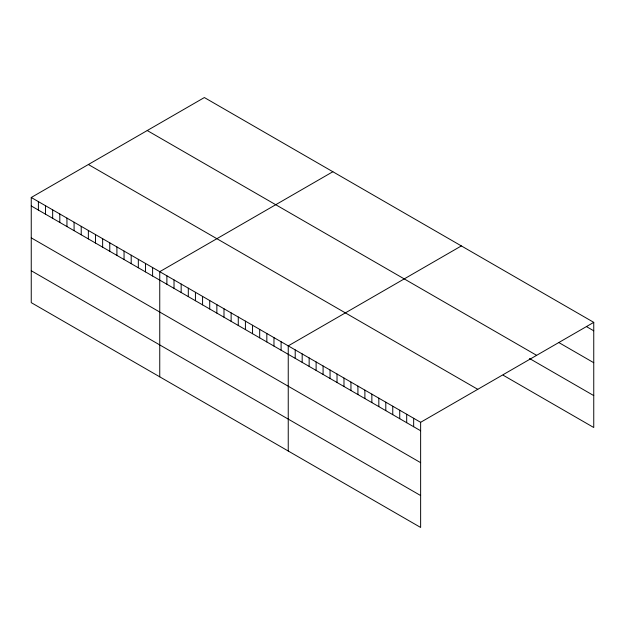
<?xml version="1.0" encoding="UTF-8"?>
<svg xmlns="http://www.w3.org/2000/svg" width="625" height="625" viewBox="0 0 625 625"><rect width="100%" height="100%" fill="white"/><g stroke="black" fill="none" stroke-linecap="round" stroke-linejoin="round"><path stroke-width="0.94" d="M31.25 197.492L420.633 422.305L420.633 527.453L31.25 302.641L31.25 197.492L204.367 97.547L593.75 322.359L593.75 427.508L503.164 375.211M332.859 171.734L159.75 271.68L159.75 376.828M461.359 245.922L288.242 345.867L288.242 451.016M420.633 422.305L593.75 322.359M586.781 326.789L593.75 330.812M558.914 342.602L593.75 362.719M147.234 130.531L536.625 355.336M529.492 358.492L593.75 395.594M88.375 164.508L477.766 389.32M31.25 205.945L420.633 430.758M31.25 237.859L420.633 462.664M31.25 270.734L420.633 495.547M413.664 418.281L413.664 426.734M406.695 414.258L406.695 422.711M399.734 410.234L399.734 418.687M392.766 406.211L392.766 414.664M385.797 402.187L385.797 410.641M378.828 398.164L378.828 406.617M371.859 394.141L371.859 402.594M364.891 390.117L364.891 398.57M357.922 386.094L357.922 394.547M350.953 382.07L350.953 390.523M343.984 378.055L343.984 386.5M337.023 374.031L337.023 382.484M330.055 370.008L330.055 378.461M323.086 365.984L323.086 374.438M316.117 361.961L316.117 370.414M309.148 357.938L309.148 366.391M302.18 353.914L302.18 362.367M295.211 349.891L295.211 358.344M281.102 341.75L281.102 350.195M273.969 337.625L273.969 346.078M266.828 333.5L266.828 341.953M259.688 329.383L259.688 337.836M252.547 325.258L252.547 333.711M245.414 321.141L245.414 329.594M238.273 317.016L238.273 325.469M231.133 312.898L231.133 321.352M223.992 308.773L223.992 317.227M216.859 304.656L216.859 313.109M209.719 300.531L209.719 308.984M202.578 296.406L202.578 304.859M195.438 292.289L195.438 300.742M188.305 288.164L188.305 296.617M181.164 284.047L181.164 292.5M174.023 279.922L174.023 288.375M166.883 275.805L166.883 284.258M152.609 267.562L152.609 276.016M145.469 263.438L145.469 271.891M138.328 259.32L138.328 267.766M131.195 255.195L131.195 263.648M124.055 251.07L124.055 259.523M116.914 246.953L116.914 255.406M109.773 242.828L109.773 251.281M102.641 238.711L102.641 247.164M95.5 234.586L95.5 243.039M88.359 230.469L88.359 238.922M81.219 226.344L81.219 234.797M74.086 222.227L74.086 230.672M66.945 218.102L66.945 226.555M59.805 213.977L59.805 222.43M52.664 209.859L52.664 218.312M45.531 205.734L45.531 214.188M38.391 201.617L38.391 210.07"/></g></svg>
